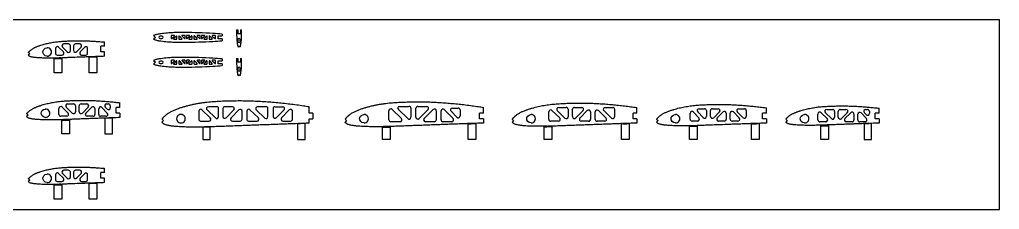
# Model space of a CAD drawing. Header units: millimetres. Extents: x -37 to 963, y -161 to -61.
# Drawn here: x 446 to 963, y -161 to -61 of the extents above; entities that cross this region are included whole.
import ezdxf

# ---------------------------------------------------------------- set-up
doc = ezdxf.new("R2010")
doc.units = ezdxf.units.MM
doc.layers.add('SLD-0', color=7, linetype='Continuous')

# ---------------------------------------------------------------- blocks, each defined once
blk = doc.blocks.new('tail_第六块翼肋')
at = {"color": 7, "linetype": 'Continuous', "lineweight": 25}
for p, q in [((40.27, 13.95), (40.27, 16.19)), ((0.02, 10.65), (0.72, 9.95)), ((14.3, 12.79), (14.3, 10.3)), ((18.5, 11.01), (16.01, 13.5)), ((18.04, 13.5), (20.54, 11.01)), ((21.24, 15.21), (18.75, 15.21)), ((22.24, 11.71), (22.24, 14.21)), ((23.95, 14.21), (23.95, 11.83)), ((27.17, 15.21), (24.95, 15.21)), ((25.68, 11.15), (27.9, 13.52)), ((29.62, 13.36), (27.4, 10.98)), ((31.35, 10.3), (31.35, 12.68)), ((40.27, 13.95), (38.27, 13.95)), ((38.27, 10.95), (38.27, 13.95)), ((40.27, 10.95), (38.27, 10.95)), ((40.27, 8.66), (40.27, 10.95)), ((0.72, 9.95), (0, 9.23)), ((13.62, 0), (13.62, 7.44)), ((13.62, 7.44), (13.82, 7.44)), ((13.82, 7.44), (13.82, 7.73)), ((14.02, 7.74), (14.02, 7.45)), ((14.02, 7.45), (15.02, 7.47)), ((15.02, 7.47), (15.02, 7.76)), ((15.22, 7.76), (15.22, 7.48)), ((15.22, 7.48), (16.22, 7.5)), ((15.3, 9.3), (17.79, 9.3)), ((16.22, 7.5), (16.22, 7.79)), ((16.42, 7.8), (16.42, 7.51)), ((16.42, 7.51), (17.42, 7.53)), ((17.42, 7.53), (17.42, 7.83)), ((17.62, 7.83), (17.62, 0)), ((28.13, 9.3), (30.35, 9.3)), ((32.18, 8.27), (32.38, 8.28)), ((32.18, 0), (32.18, 8.27)), ((32.38, 8.28), (32.38, 8.37)), ((32.58, 8.38), (32.58, 8.28)), ((32.58, 8.28), (33.58, 8.32)), ((33.58, 8.32), (33.58, 8.42)), ((33.78, 8.43), (33.78, 8.33)), ((33.78, 8.33), (34.78, 8.36)), ((34.78, 8.36), (34.78, 8.46)), ((34.98, 8.47), (34.98, 8.37)), ((34.98, 8.37), (35.98, 8.41)), ((35.98, 8.41), (35.98, 8.51)), ((36.18, 8.51), (36.18, 0)), ((17.62, 0), (13.62, 0)), ((36.18, 0), (32.18, 0))]:
    blk.add_line(p, q, dxfattribs=at)
for centre, radius, start, end in [((10.06, 10.95), 2.2, 266.8637, 93.1363), ((15.3, 12.79), 1, 45, 180), ((18.75, 14.21), 1, 90, 225), ((17.79, 10.3), 1, 270, 45), ((21.24, 11.71), 1, 225, 0), ((21.24, 14.21), 1, 0, 90), ((24.95, 14.21), 1, 90, 180), ((24.95, 11.83), 1, 180, 316.8745), ((28.13, 10.3), 1, 136.8745, 270), ((27.17, 14.21), 1, 316.8745, 90), ((30.35, 12.68), 1, 0, 136.8745), ((15.3, 10.3), 1, 180, 270), ((30.35, 10.3), 1, 270, 0)]:
    blk.add_arc(centre, radius, start, end, dxfattribs=at)
for points, knots in [([(0.02, 10.65), (0.03, 10.66), (0.1, 10.75), (0.23, 10.91), (0.44, 11.13), (0.65, 11.34), (0.93, 11.62), (1.3, 11.96), (1.78, 12.33), (2.28, 12.66), (2.8, 12.96), (3.33, 13.24), (3.88, 13.5), (4.43, 13.73), (4.99, 13.95), (5.55, 14.16), (6.31, 14.42), (7.26, 14.73), (8.41, 15.06), (9.58, 15.35), (10.75, 15.62), (11.93, 15.85), (13.11, 16.06), (14.3, 16.24), (15.89, 16.43), (17.88, 16.61), (20.28, 16.74), (22.68, 16.82), (25.09, 16.87), (27.49, 16.88), (29.89, 16.85), (32.29, 16.76), (34.69, 16.63), (37.09, 16.47), (38.95, 16.31), (40.01, 16.21), (40.27, 16.19)], [0.5008844, 0.5008844, 0.5008844, 0.5008844, 0.5011025, 0.5030513, 0.5050001, 0.5069489, 0.5088978, 0.5127954, 0.516693, 0.5205907, 0.5244883, 0.5283859, 0.5322836, 0.5361812, 0.5400788, 0.5439765, 0.5478741, 0.5556694, 0.5634647, 0.5712599, 0.5790552, 0.5868505, 0.5946458, 0.602441, 0.6102363, 0.6258269, 0.6414174, 0.657008, 0.6725985, 0.6881891, 0.7037796, 0.7193701, 0.7349607, 0.7505512, 0.7661418, 0.7712792, 0.7712792, 0.7712792, 0.7712792]), ([(9.82, 8.75), (8.36, 8.75), (7.62, 10.22), (7.62, 11.68), (8.36, 13.15), (9.82, 13.15)], [0, 0, 0, 0, 0.5, 0.5, 1, 1, 1, 1]), ([(13.82, 7.73), (13.39, 7.72), (12.56, 7.71), (11.32, 7.7), (10.12, 7.71), (8.92, 7.72), (7.72, 7.75), (6.52, 7.8), (5.32, 7.86), (4.32, 7.93), (3.52, 8.02), (2.93, 8.1), (2.34, 8.21), (1.75, 8.33), (1.16, 8.46), (0.7, 8.65), (0.36, 8.88), (0.16, 9.05), (0.04, 9.17), (0, 9.23)], [0.39911262, 0.39911262, 0.39911262, 0.39911262, 0.4075592, 0.41535447, 0.42314974, 0.43094502, 0.43874029, 0.44653556, 0.45433084, 0.46212611, 0.46602375, 0.46992139, 0.47381902, 0.47771666, 0.4816143, 0.48551193, 0.48746075, 0.48940957, 0.49073909, 0.49073909, 0.49073909, 0.49073909]), ([(32.38, 8.37), (32.16, 8.37), (31.15, 8.33), (28.53, 8.23), (25.33, 8.12), (22.13, 8), (19.83, 7.91), (18.32, 7.86), (17.62, 7.83)], [0.27862663, 0.27862663, 0.27862663, 0.27862663, 0.28283482, 0.29842536, 0.32960646, 0.34519701, 0.36078755, 0.37445048, 0.37445048, 0.37445048, 0.37445048]), ([(40.27, 8.66), (39.82, 8.65), (38.58, 8.6), (37.21, 8.55), (36.29, 8.52), (36.18, 8.51)], [0.22737864, 0.22737864, 0.22737864, 0.22737864, 0.23606317, 0.25165372, 0.25396505, 0.25396505, 0.25396505, 0.25396505])]:
    blk.add_open_spline(points, degree=3, knots=knots, dxfattribs=at)
for points in [[(9.82, 13.15), (9.86, 13.15), (9.9, 13.15), (9.94, 13.15)], [(9.94, 8.75), (9.9, 8.75), (9.86, 8.75), (9.82, 8.75)], [(15.02, 7.76), (14.69, 7.75), (14.36, 7.74), (14.02, 7.74)], [(16.22, 7.79), (15.89, 7.78), (15.56, 7.77), (15.22, 7.76)], [(17.42, 7.83), (17.09, 7.82), (16.76, 7.8), (16.42, 7.8)], [(33.58, 8.42), (33.24, 8.41), (32.91, 8.39), (32.58, 8.38)], [(34.78, 8.46), (34.44, 8.45), (34.11, 8.44), (33.78, 8.43)], [(35.98, 8.51), (35.64, 8.49), (35.31, 8.48), (34.98, 8.47)]]:
    blk.add_open_spline(points, degree=3, dxfattribs=at)
blk = doc.blocks.new('fin_第二翼肋_高度为59')
at = {"color": 7, "linetype": 'Continuous', "lineweight": 25}
for p, q in [((0, 9.07), (0.58, 9.07)), ((0.58, 9.07), (0.58, 7.07)), ((2.08, 7.07), (0.58, 7.07)), ((2.08, 9.07), (2.66, 9.07)), ((2.08, 9.07), (2.08, 7.07)), ((0.73, 3.97), (0.73, 3)), ((0.83, 0), (1.33, 0.5)), ((1.33, 0.5), (1.83, 0)), ((1.93, 3), (1.93, 3.97))]:
    blk.add_line(p, q, dxfattribs=at)
for centre, start, end in [((1.33, 3.97), 0, 180), ((1.33, 3), 180, 0)]:
    blk.add_arc(centre, 0.6, start, end, dxfattribs=at)
for points, knots in [([(0, 9.07), (0, 8.92), (0, 8.47), (0, 7.73), (0.01, 6.62), (0.05, 5.31), (0.15, 3.67), (0.28, 2.4), (0.43, 1.47), (0.52, 1.01), (0.61, 0.61), (0.71, 0.28), (0.79, 0.08), (0.83, 0)], [0.3346578, 0.3346578, 0.3346578, 0.3346578, 0.3424369, 0.35716, 0.37142, 0.3983012, 0.4226409, 0.4535558, 0.4622064, 0.4699758, 0.4768369, 0.4828001, 0.4873466, 0.4873466, 0.4873466, 0.4873466]), ([(1.83, 0), (1.87, 0.08), (1.95, 0.28), (2.05, 0.61), (2.14, 1.01), (2.23, 1.47), (2.38, 2.4), (2.52, 3.67), (2.61, 5.31), (2.65, 6.62), (2.67, 7.73), (2.67, 8.47), (2.67, 8.92), (2.66, 9.07)], [0.5126534, 0.5126534, 0.5126534, 0.5126534, 0.5171999, 0.5231631, 0.5300242, 0.5377936, 0.5464442, 0.5773591, 0.6016988, 0.62858, 0.64284, 0.6575631, 0.6653422, 0.6653422, 0.6653422, 0.6653422])]:
    blk.add_open_spline(points, degree=3, knots=knots, dxfattribs=at)
blk = doc.blocks.new('fin__第一翼肋_高度为59')
at = {"color": 7, "linetype": 'Continuous', "lineweight": 25}
for p, q in [((0.79, 36.19), (1.82, 36.19)), ((1.53, 32.48), (1.53, 31.16)), ((3.05, 32.68), (1.73, 32.68)), ((1.82, 34.19), (1.82, 36.19)), ((3.32, 34.19), (1.82, 34.19)), ((1.87, 31.02), (3.19, 32.34)), ((3.32, 36.19), (4.35, 36.19)), ((3.32, 36.19), (3.32, 34.19)), ((1.53, 26.84), (1.53, 25.52)), ((3.19, 30.98), (1.87, 29.66)), ((1.87, 27.98), (3.19, 26.66)), ((3.19, 25.66), (1.87, 26.98)), ((2.02, 29.32), (3.33, 29.32)), ((3.33, 28.32), (2.02, 28.32)), ((3.53, 29.52), (3.53, 30.84)), ((3.53, 26.8), (3.53, 28.12)), ((1.53, 24.48), (1.53, 23.16)), ((1.73, 25.32), (3.05, 25.32)), ((3.05, 24.68), (1.73, 24.68)), ((1.87, 23.02), (3.19, 24.34)), ((3.19, 22.98), (1.87, 21.66)), ((2.02, 21.32), (3.33, 21.32)), ((3.53, 21.52), (3.53, 22.84)), ((1.53, 18.84), (1.53, 17.52)), ((1.53, 16.48), (1.53, 15.16)), ((1.73, 17.32), (3.05, 17.32)), ((3.05, 16.68), (1.73, 16.68)), ((1.87, 19.98), (3.19, 18.66)), ((3.19, 17.66), (1.87, 18.98)), ((1.87, 15.02), (3.19, 16.34)), ((3.33, 20.32), (2.02, 20.32)), ((3.53, 18.8), (3.53, 20.12)), ((1.53, 10.84), (1.53, 9.52)), ((3.19, 14.98), (1.87, 13.66)), ((1.87, 11.98), (3.19, 10.66)), ((3.19, 9.66), (1.87, 10.98)), ((2.02, 13.32), (3.33, 13.32)), ((3.33, 12.32), (2.02, 12.32)), ((3.53, 13.52), (3.53, 14.84)), ((3.53, 10.8), (3.53, 12.12)), ((1.73, 9.32), (3.05, 9.32)), ((1.61, 0), (2.57, 0.96)), ((1.97, 4.43), (1.97, 3.46)), ((2.57, 0.96), (3.53, 0)), ((3.17, 3.46), (3.17, 4.43))]:
    blk.add_line(p, q, dxfattribs=at)
for centre, radius, start, end in [((1.73, 32.48), 0.2, 90, 180), ((1.73, 31.16), 0.2, 180, 315), ((3.05, 32.48), 0.2, 315, 90), ((1.73, 26.84), 0.2, 45, 180), ((2.02, 29.52), 0.2, 135, 270), ((2.02, 28.12), 0.2, 90, 225), ((3.33, 30.84), 0.2, 0, 135), ((3.33, 26.8), 0.2, 225, 0), ((3.33, 29.52), 0.2, 270, 0), ((3.33, 28.12), 0.2, 0, 90), ((1.73, 25.52), 0.2, 180, 270), ((1.73, 24.48), 0.2, 90, 180), ((1.73, 23.16), 0.2, 180, 315), ((2.02, 21.52), 0.2, 135, 270), ((3.05, 25.52), 0.2, 270, 45), ((3.05, 24.48), 0.2, 315, 90), ((3.33, 22.84), 0.2, 0, 135), ((3.33, 21.52), 0.2, 270, 0), ((1.73, 18.84), 0.2, 45, 180), ((1.73, 17.52), 0.2, 180, 270), ((1.73, 16.48), 0.2, 90, 180), ((2.02, 20.12), 0.2, 90, 225), ((3.05, 17.52), 0.2, 270, 45), ((3.05, 16.48), 0.2, 315, 90), ((3.33, 18.8), 0.2, 225, 0), ((3.33, 20.12), 0.2, 0, 90), ((1.73, 15.16), 0.2, 180, 315), ((1.73, 10.84), 0.2, 45, 180), ((2.02, 13.52), 0.2, 135, 270), ((2.02, 12.12), 0.2, 90, 225), ((3.33, 14.84), 0.2, 0, 135), ((3.33, 10.8), 0.2, 225, 0), ((3.33, 13.52), 0.2, 270, 0), ((3.33, 12.12), 0.2, 0, 90), ((1.73, 9.52), 0.2, 180, 270), ((3.05, 9.52), 0.2, 270, 45), ((2.57, 4.43), 0.6, 0, 180), ((2.57, 3.46), 0.6, 180, 0)]:
    blk.add_arc(centre, radius, start, end, dxfattribs=at)
for points, knots in [([(0.79, 36.19), (0.68, 34.57), (0.43, 30.46), (0.11, 23.94), (-0.01, 18.48), (-0.01, 14.96), (0.02, 12.8), (0.09, 10.28), (0.28, 7.11), (0.54, 4.66), (0.83, 2.85), (1, 1.97), (1.18, 1.2), (1.38, 0.55), (1.53, 0.16), (1.61, 0)], [0.1734515, 0.1734515, 0.1734515, 0.1734515, 0.2155728, 0.2801295, 0.3424369, 0.35716, 0.37142, 0.3983012, 0.4226409, 0.4535558, 0.4622064, 0.4699758, 0.4768369, 0.4828001, 0.487531, 0.487531, 0.487531, 0.487531]), ([(3.53, 0), (3.61, 0.16), (3.76, 0.55), (3.96, 1.2), (4.14, 1.97), (4.31, 2.85), (4.6, 4.66), (4.86, 7.11), (5.04, 10.28), (5.12, 12.8), (5.15, 14.96), (5.15, 18.48), (5.03, 23.94), (4.71, 30.46), (4.46, 34.57), (4.35, 36.19)], [0.512469, 0.512469, 0.512469, 0.512469, 0.5171999, 0.5231631, 0.5300242, 0.5377936, 0.5464442, 0.5773591, 0.6016988, 0.62858, 0.64284, 0.6575631, 0.7198705, 0.7844272, 0.8265485, 0.8265485, 0.8265485, 0.8265485])]:
    blk.add_open_spline(points, degree=3, knots=knots, dxfattribs=at)
blk = doc.blocks.new('tail_第五块翼肋')
at = {"color": 7, "linetype": 'Continuous', "lineweight": 25}
for p, q in [((21.66, 15.84), (24.82, 15.84)), ((28.74, 15.84), (31.84, 15.84)), ((42.27, 15.84), (43.22, 15.84)), ((49.32, 13.95), (49.32, 16.48)), ((0.03, 10.66), (0.74, 9.95)), ((17.04, 10.32), (17.04, 13.44)), ((18.75, 14.15), (21.9, 11.03)), ((24.11, 11.01), (20.96, 14.13)), ((25.82, 14.84), (25.82, 11.72)), ((27.74, 11.74), (27.74, 14.84)), ((32.55, 14.13), (29.45, 11.03)), ((31.27, 11.03), (34.37, 14.13)), ((36.07, 13.42), (36.07, 10.32)), ((38.09, 10.32), (38.09, 13.31)), ((39.82, 14), (42.63, 11.01)), ((42.49, 13.15), (41.55, 14.15)), ((44.22, 14.84), (44.22, 13.83)), ((49.32, 13.95), (47.32, 13.95)), ((47.32, 10.95), (47.32, 13.95)), ((49.32, 10.95), (47.32, 10.95)), ((49.32, 10.95), (49.32, 8.66)), ((0.74, 9.95), (0, 9.21)), ((21.2, 9.32), (18.04, 9.32)), ((18.58, 7.19), (18.78, 7.2)), ((18.58, 0), (18.58, 7.19)), ((18.78, 7.2), (18.78, 7.55)), ((18.98, 7.55), (18.98, 7.2)), ((18.98, 7.2), (19.98, 7.23)), ((19.98, 7.23), (19.98, 7.59)), ((20.18, 7.59), (20.18, 7.23)), ((20.18, 7.23), (21.18, 7.26)), ((21.18, 7.26), (21.18, 7.63)), ((21.38, 7.64), (21.38, 7.26)), ((21.38, 7.26), (22.38, 7.29)), ((22.38, 7.29), (22.38, 7.67)), ((22.58, 7.68), (22.58, 0)), ((35.07, 9.32), (31.97, 9.32)), ((41.9, 9.32), (39.09, 9.32)), ((41.59, 8.25), (41.39, 8.24)), ((41.39, 8.24), (41.39, 0)), ((41.59, 8.38), (41.59, 8.25)), ((41.79, 8.26), (41.79, 8.39)), ((42.79, 8.29), (41.79, 8.26)), ((42.79, 8.42), (42.79, 8.29)), ((42.99, 8.3), (42.99, 8.43)), ((43.99, 8.34), (42.99, 8.3)), ((43.99, 8.47), (43.99, 8.34)), ((44.19, 8.34), (44.19, 8.48)), ((45.19, 8.38), (44.19, 8.34)), ((45.19, 8.51), (45.19, 8.38)), ((45.39, 0), (45.39, 8.52)), ((22.58, 0), (18.58, 0)), ((41.39, 0), (45.39, 0))]:
    blk.add_line(p, q, dxfattribs=at)
for centre, radius, start, end in [((21.66, 14.84), 1, 90, 225.3351), ((24.82, 14.84), 1, 0, 90), ((28.74, 14.84), 1, 90, 180), ((31.84, 14.84), 1, 315, 90), ((42.27, 14.84), 1, 90, 223.2391), ((43.22, 14.84), 1, 0, 90), ((10.08, 10.95), 2.2, 266.8637, 93.1363), ((18.04, 13.44), 1, 45.3351, 180), ((21.2, 10.32), 1, 270, 45.3351), ((24.82, 11.72), 1, 225.3351, 0), ((28.74, 11.74), 1, 180, 315), ((31.97, 10.32), 1, 135, 270), ((35.07, 13.42), 1, 360, 135), ((39.09, 13.31), 1, 43.2391, 180), ((41.9, 10.32), 1, 270, 43.2391), ((43.22, 13.83), 1, 223.2391, 0), ((18.04, 10.32), 1, 180, 270), ((35.07, 10.32), 1, 270, 0), ((39.09, 10.32), 1, 180, 270)]:
    blk.add_arc(centre, radius, start, end, dxfattribs=at)
for points, knots in [([(0.03, 10.66), (0.05, 10.7), (0.14, 10.82), (0.31, 11.03), (0.54, 11.27), (0.78, 11.51), (1.02, 11.75), (1.26, 11.98), (1.6, 12.27), (2.04, 12.62), (2.6, 12.99), (3.18, 13.33), (3.78, 13.63), (4.39, 13.92), (5.01, 14.18), (5.63, 14.43), (6.27, 14.66), (6.9, 14.88), (7.54, 15.1), (8.39, 15.36), (9.47, 15.67), (10.78, 16), (12.09, 16.3), (13.41, 16.56), (14.73, 16.79), (16.06, 16.99), (17.84, 17.21), (20.07, 17.41), (22.76, 17.55), (25.45, 17.64), (28.14, 17.7), (30.83, 17.71), (33.51, 17.67), (36.2, 17.58), (38.89, 17.43), (41.57, 17.25), (44.25, 17.02), (46.83, 16.76), (48.52, 16.58), (49.32, 16.48)], [0.4981847, 0.4981847, 0.4981847, 0.4981847, 0.4988977, 0.5008465, 0.5027953, 0.5047441, 0.506693, 0.5086418, 0.5105906, 0.5144882, 0.5183859, 0.5222835, 0.5261812, 0.5300788, 0.5339764, 0.5378741, 0.5417717, 0.5456693, 0.549567, 0.5534646, 0.5612599, 0.5690552, 0.5768504, 0.5846457, 0.592441, 0.6002363, 0.6080316, 0.6236221, 0.6392127, 0.6548032, 0.6703938, 0.6859843, 0.7015749, 0.7171654, 0.732756, 0.7483465, 0.7639371, 0.7795276, 0.7934714, 0.7934714, 0.7934714, 0.7934714]), ([(9.84, 8.75), (8.38, 8.75), (7.64, 10.22), (7.64, 11.68), (8.38, 13.15), (9.84, 13.15)], [0, 0, 0, 0, 0.5, 0.5, 1, 1, 1, 1]), ([(18.78, 7.55), (18.55, 7.54), (17.88, 7.52), (16.76, 7.49), (15.41, 7.46), (14.07, 7.44), (12.73, 7.44), (11.38, 7.44), (10.04, 7.46), (8.69, 7.49), (7.35, 7.55), (6.01, 7.61), (4.89, 7.69), (4, 7.79), (3.33, 7.88), (2.67, 8), (2.01, 8.13), (1.35, 8.28), (0.83, 8.5), (0.46, 8.75), (0.21, 8.96), (0.06, 9.12), (0, 9.21)], [0.3780613, 0.3780613, 0.3780613, 0.3780613, 0.3819685, 0.3897638, 0.3975591, 0.4053544, 0.4131496, 0.4209449, 0.4287402, 0.4365355, 0.4443308, 0.452126, 0.4599213, 0.4638189, 0.4677166, 0.4716142, 0.4755119, 0.4794095, 0.4833071, 0.485256, 0.4872048, 0.4890246, 0.4890246, 0.4890246, 0.4890246]), ([(41.59, 8.38), (41.38, 8.37), (40.27, 8.33), (38.26, 8.26), (35.57, 8.16), (32.89, 8.06), (30.2, 7.96), (27.51, 7.87), (24.97, 7.77), (23.32, 7.71), (22.58, 7.68)], [0.2457275, 0.2457275, 0.2457275, 0.2457275, 0.2494488, 0.2650394, 0.2806299, 0.2962205, 0.3118111, 0.3274016, 0.3429922, 0.3560255, 0.3560255, 0.3560255, 0.3560255])]:
    blk.add_open_spline(points, degree=3, knots=knots, dxfattribs=at)
for points in [[(9.84, 13.15), (9.88, 13.15), (9.92, 13.15), (9.96, 13.15)], [(9.96, 8.75), (9.92, 8.75), (9.88, 8.75), (9.84, 8.75)], [(19.98, 7.59), (19.64, 7.58), (19.31, 7.56), (18.98, 7.55)], [(21.18, 7.63), (20.84, 7.62), (20.51, 7.6), (20.18, 7.59)], [(22.38, 7.67), (22.04, 7.66), (21.71, 7.65), (21.38, 7.64)], [(42.79, 8.42), (42.46, 8.41), (42.12, 8.4), (41.79, 8.39)], [(43.99, 8.47), (43.65, 8.46), (43.32, 8.44), (42.99, 8.43)], [(45.19, 8.51), (44.85, 8.5), (44.52, 8.49), (44.19, 8.48)], [(49.32, 8.66), (48.01, 8.62), (46.7, 8.57), (45.39, 8.52)]]:
    blk.add_open_spline(points, degree=3, dxfattribs=at)
blk = doc.blocks.new('tail_第一块翼肋')
at = {"color": 7, "linetype": 'Continuous', "lineweight": 25}
for p, q in [((25.52, 11.47), (21.12, 15.67)), ((23.82, 15.56), (28.21, 11.36)), ((28.9, 17.29), (24.51, 17.29)), ((29.9, 12.08), (29.9, 16.29)), ((32.17, 16.29), (32.17, 12.16)), ((37.3, 17.29), (33.17, 17.29)), ((33.88, 11.45), (38.01, 15.58)), ((40.63, 15.58), (36.5, 11.45)), ((50.97, 11.47), (46.47, 15.7)), ((49.82, 15.56), (54.32, 11.33)), ((55, 17.29), (50.5, 17.29)), ((56, 12.06), (56, 16.29)), ((58.7, 16.29), (58.7, 12.17)), ((59.7, 17.29), (63.8, 17.29)), ((64.51, 15.58), (60.4, 11.46)), ((67.27, 15.57), (63.16, 11.45)), ((77.7, 13.95), (77.7, 17.37)), ((0.05, 10.7), (0.8, 9.95)), ((19.43, 14.95), (19.43, 10.74)), ((42.34, 10.74), (42.34, 14.87)), ((44.78, 14.97), (44.78, 10.74)), ((68.98, 10.74), (68.98, 14.87)), ((79.7, 13.95), (77.7, 13.95)), ((77.7, 10.95), (79.7, 10.95)), ((77.7, 8.59), (77.7, 10.95)), ((79.7, 13.95), (79.7, 10.95)), ((0.8, 9.95), (0, 9.15)), ((20.43, 9.74), (24.83, 9.74)), ((21.72, 6.49), (21.52, 6.48)), ((21.52, 6.48), (21.52, 0)), ((21.72, 6.59), (21.72, 6.49)), ((21.92, 6.49), (21.92, 6.59)), ((22.92, 6.52), (21.92, 6.49)), ((22.92, 6.61), (22.92, 6.52)), ((23.12, 6.52), (23.12, 6.62)), ((24.12, 6.55), (23.12, 6.52)), ((24.12, 6.64), (24.12, 6.55)), ((24.32, 6.55), (24.32, 6.65)), ((25.32, 6.58), (24.32, 6.55)), ((25.32, 6.68), (25.32, 6.58)), ((25.52, 0), (25.52, 6.68)), ((37.21, 9.74), (41.34, 9.74)), ((45.78, 9.74), (50.28, 9.74)), ((63.87, 9.74), (67.98, 9.74)), ((71.89, 8.28), (71.68, 8.27)), ((71.68, 8.27), (71.68, 0)), ((71.89, 8.38), (71.89, 8.28)), ((72.09, 8.28), (72.09, 8.38)), ((73.09, 8.32), (72.09, 8.28)), ((73.09, 8.42), (73.09, 8.32)), ((73.29, 8.33), (73.29, 8.43)), ((74.29, 8.37), (73.29, 8.33)), ((74.29, 8.47), (74.29, 8.37)), ((74.49, 8.37), (74.49, 8.47)), ((75.48, 8.41), (74.49, 8.37)), ((75.48, 8.51), (75.48, 8.41)), ((75.68, 0), (75.68, 8.52)), ((21.52, 0), (25.52, 0)), ((71.68, 0), (75.68, 0))]:
    blk.add_line(p, q, dxfattribs=at)
for centre, radius, start, end in [((20.43, 14.95), 1, 46.2691, 180), ((24.51, 16.29), 1, 90, 226.2691), ((28.9, 16.29), 1, 0, 90), ((33.17, 16.29), 1, 90, 180), ((37.3, 16.29), 1, 315, 90), ((41.34, 14.87), 1, 360, 135), ((45.78, 14.97), 1, 46.7545, 180), ((50.5, 16.29), 1, 90, 226.7545), ((55, 16.29), 1, 360, 90), ((59.7, 16.29), 1, 90, 180), ((63.8, 16.29), 1, 315.1194, 90), ((67.98, 14.87), 1, 0, 135.1194), ((9.9, 10.95), 2.2, 86.8637, 273.1363), ((10.14, 10.95), 2.2, 266.8637, 93.1363), ((20.43, 10.74), 1, 180, 270), ((24.83, 10.74), 1, 270, 46.2691), ((28.9, 12.08), 1, 226.2691, 0), ((33.17, 12.16), 1, 180, 315), ((37.21, 10.74), 1, 135, 270), ((41.34, 10.74), 1, 270, 0), ((45.78, 10.74), 1, 180, 270), ((50.28, 10.74), 1, 270, 46.7545), ((55, 12.06), 1, 226.7545, 0), ((59.7, 12.17), 1, 180, 315.1194), ((63.87, 10.74), 1, 135.1194, 270), ((67.98, 10.74), 1, 270, 0)]:
    blk.add_arc(centre, radius, start, end, dxfattribs=at)
for points, knots in [([(0.05, 10.7), (0.12, 10.82), (0.28, 11.07), (0.57, 11.41), (0.88, 11.75), (1.2, 12.07), (1.52, 12.39), (1.86, 12.7), (2.32, 13.1), (2.92, 13.57), (3.68, 14.08), (4.47, 14.54), (5.28, 14.96), (6.11, 15.34), (6.95, 15.7), (7.8, 16.04), (8.66, 16.35), (9.52, 16.65), (10.38, 16.94), (11.55, 17.31), (13.01, 17.72), (14.78, 18.17), (16.57, 18.57), (18.36, 18.93), (20.16, 19.24), (21.96, 19.51), (24.38, 19.81), (27.42, 20.08), (31.06, 20.28), (34.72, 20.4), (38.37, 20.47), (42.02, 20.49), (45.68, 20.44), (49.33, 20.31), (52.98, 20.12), (56.62, 19.86), (60.26, 19.56), (63.9, 19.2), (67.53, 18.79), (71.16, 18.33), (74.55, 17.85), (76.73, 17.52), (77.7, 17.37)], [0.497079, 0.497079, 0.497079, 0.497079, 0.4988977, 0.5008465, 0.5027953, 0.5047441, 0.506693, 0.5086418, 0.5105906, 0.5144882, 0.5183859, 0.5222835, 0.5261812, 0.5300788, 0.5339764, 0.5378741, 0.5417717, 0.5456693, 0.549567, 0.5534646, 0.5612599, 0.5690552, 0.5768504, 0.5846457, 0.592441, 0.6002363, 0.6080316, 0.6236221, 0.6392127, 0.6548032, 0.6703938, 0.6859843, 0.7015749, 0.7171654, 0.732756, 0.7483465, 0.7639371, 0.7795276, 0.7951182, 0.8107087, 0.8262993, 0.8389277, 0.8389277, 0.8389277, 0.8389277]), ([(21.72, 6.59), (21.51, 6.58), (20.69, 6.57), (19.26, 6.55), (17.43, 6.53), (15.61, 6.54), (13.78, 6.56), (11.95, 6.61), (10.13, 6.68), (8.3, 6.77), (6.78, 6.88), (5.57, 7.01), (4.67, 7.14), (3.77, 7.31), (2.87, 7.48), (1.98, 7.69), (1.27, 7.98), (0.77, 8.32), (0.42, 8.61), (0.16, 8.9), (0.04, 9.09), (0, 9.15)], [0.39484424, 0.39484424, 0.39484424, 0.39484424, 0.39755909, 0.40535437, 0.41314965, 0.42094492, 0.4287402, 0.43653547, 0.44433075, 0.45212603, 0.4599213, 0.46381894, 0.46771658, 0.47161422, 0.47551186, 0.47940949, 0.48330713, 0.48525595, 0.48720477, 0.48915359, 0.49012296, 0.49012296, 0.49012296, 0.49012296]), ([(71.89, 8.38), (70.17, 8.31), (67.23, 8.21), (63.08, 8.05), (59.43, 7.92), (55.78, 7.79), (52.13, 7.65), (48.47, 7.52), (44.82, 7.38), (41.17, 7.25), (37.52, 7.12), (34.48, 7), (32.04, 6.91), (30.22, 6.84), (28.04, 6.76), (26.48, 6.71), (25.52, 6.68)], [0.1806632, 0.1806632, 0.1806632, 0.1806632, 0.2026772, 0.2182677, 0.2338583, 0.2494488, 0.2650394, 0.2806299, 0.2962205, 0.3118111, 0.3274016, 0.3429922, 0.3507874, 0.3585827, 0.366378, 0.37863, 0.37863, 0.37863, 0.37863])]:
    blk.add_open_spline(points, degree=3, knots=knots, dxfattribs=at)
for points in [[(22.92, 6.61), (22.59, 6.6), (22.26, 6.6), (21.92, 6.59)], [(24.12, 6.64), (23.79, 6.63), (23.46, 6.62), (23.12, 6.62)], [(25.32, 6.68), (24.99, 6.67), (24.66, 6.66), (24.32, 6.65)], [(73.09, 8.42), (72.75, 8.41), (72.42, 8.4), (72.09, 8.38)], [(74.29, 8.47), (73.95, 8.45), (73.62, 8.44), (73.29, 8.43)], [(75.48, 8.51), (75.15, 8.5), (74.82, 8.49), (74.49, 8.47)], [(77.7, 8.59), (77.03, 8.57), (76.36, 8.54), (75.68, 8.52)]]:
    blk.add_open_spline(points, degree=3, dxfattribs=at)
blk = doc.blocks.new('tail_第二块翼肋')
at = {"color": 7, "linetype": 'Continuous', "lineweight": 25}
for p, q in [((24.83, 15.84), (29.76, 11.08)), ((33.06, 10.99), (28.12, 15.76)), ((28.82, 17.47), (33.75, 17.47)), ((34.75, 16.47), (34.75, 11.71)), ((37.44, 11.77), (37.44, 16.47)), ((38.44, 17.47), (43.14, 17.47)), ((43.85, 15.77), (39.15, 11.06)), ((41.77, 11.06), (46.48, 15.77)), ((52.4, 15.75), (57.04, 11.06)), ((56.66, 16.57), (59.76, 16.57)), ((60.76, 15.57), (60.76, 12.43)), ((73.07, 13.95), (73.07, 16.96)), ((0.04, 10.69), (0.79, 9.95)), ((23.13, 10.36), (23.13, 15.12)), ((48.19, 15.06), (48.19, 10.36)), ((50.69, 10.36), (50.69, 15.04)), ((59.05, 11.73), (55.95, 14.86)), ((73.07, 13.95), (71.07, 13.95)), ((71.07, 10.95), (71.07, 13.95)), ((73.07, 10.95), (71.07, 10.95)), ((73.07, 10.95), (73.07, 8.66)), ((0.79, 9.95), (0, 9.16)), ((19.82, 6.47), (20.02, 6.48)), ((19.82, 0), (19.82, 6.47)), ((20.02, 6.48), (20.02, 6.77)), ((20.22, 6.78), (20.22, 6.48)), ((20.22, 6.48), (21.22, 6.51)), ((21.22, 6.51), (21.22, 6.8)), ((21.42, 6.8), (21.42, 6.51)), ((21.42, 6.51), (22.42, 6.54)), ((22.42, 6.54), (22.42, 6.83)), ((22.62, 6.83), (22.62, 6.54)), ((22.62, 6.54), (23.62, 6.57)), ((23.62, 6.57), (23.62, 6.86)), ((23.82, 6.86), (23.82, 0)), ((29.06, 9.36), (24.13, 9.36)), ((47.19, 9.36), (42.48, 9.36)), ((56.33, 9.36), (51.69, 9.36)), ((65.07, 0), (65.07, 8.28)), ((65.07, 8.28), (65.27, 8.28)), ((65.27, 8.28), (65.27, 8.38)), ((65.47, 8.39), (65.47, 8.29)), ((65.47, 8.29), (66.47, 8.33)), ((66.47, 8.33), (66.47, 8.42)), ((66.67, 8.43), (66.67, 8.34)), ((66.67, 8.34), (67.67, 8.37)), ((67.67, 8.37), (67.67, 8.47)), ((67.87, 8.47), (67.87, 8.38)), ((67.87, 8.38), (68.87, 8.42)), ((68.87, 8.42), (68.87, 8.51)), ((69.07, 8.52), (69.07, 0)), ((23.82, 0), (19.82, 0)), ((69.07, 0), (65.07, 0))]:
    blk.add_line(p, q, dxfattribs=at)
for centre, radius, start, end in [((24.13, 15.12), 1, 46.0122, 180), ((28.82, 16.47), 1, 90, 226.0122), ((33.75, 16.47), 1, 360, 90), ((38.44, 16.47), 1, 90, 180), ((43.14, 16.47), 1, 315, 90), ((47.19, 15.06), 1, 360, 135), ((51.69, 15.04), 1, 44.6967, 180), ((56.66, 15.57), 1, 90, 224.6967), ((59.76, 15.57), 1, 0, 90), ((10.13, 10.95), 2.2, 266.8637, 93.1363), ((24.13, 10.36), 1, 180, 270), ((29.06, 10.36), 1, 270, 46.0122), ((33.75, 11.71), 1, 226.0122, 0), ((38.44, 11.77), 1, 180, 315), ((42.48, 10.36), 1, 135, 270), ((47.19, 10.36), 1, 270, 0), ((51.69, 10.36), 1, 180, 270), ((56.33, 10.36), 1, 270, 44.6967), ((59.76, 12.43), 1, 224.6967, 0)]:
    blk.add_arc(centre, radius, start, end, dxfattribs=at)
for points, knots in [([(0.04, 10.69), (0.11, 10.79), (0.25, 11.01), (0.51, 11.33), (0.8, 11.64), (1.11, 11.95), (1.42, 12.25), (1.73, 12.54), (2.16, 12.92), (2.73, 13.36), (3.44, 13.84), (4.19, 14.27), (4.95, 14.67), (5.74, 15.03), (6.53, 15.37), (7.33, 15.69), (8.14, 15.98), (8.95, 16.27), (9.77, 16.54), (10.86, 16.88), (12.24, 17.28), (13.91, 17.7), (15.59, 18.07), (17.28, 18.41), (18.97, 18.71), (20.68, 18.96), (22.96, 19.24), (25.81, 19.5), (29.25, 19.68), (32.7, 19.8), (36.14, 19.87), (39.58, 19.88), (43.02, 19.84), (46.47, 19.72), (49.9, 19.53), (53.34, 19.29), (56.77, 19), (60.2, 18.66), (63.62, 18.28), (67.04, 17.84), (70.19, 17.4), (72.2, 17.1), (73.07, 16.96)], [0.497269, 0.497269, 0.497269, 0.497269, 0.4988977, 0.5008465, 0.5027953, 0.5047441, 0.506693, 0.5086418, 0.5105906, 0.5144882, 0.5183859, 0.5222835, 0.5261812, 0.5300788, 0.5339764, 0.5378741, 0.5417717, 0.5456693, 0.549567, 0.5534646, 0.5612599, 0.5690552, 0.5768504, 0.5846457, 0.592441, 0.6002363, 0.6080316, 0.6236221, 0.6392127, 0.6548032, 0.6703938, 0.6859843, 0.7015749, 0.7171654, 0.732756, 0.7483465, 0.7639371, 0.7795276, 0.7951182, 0.8107087, 0.8262993, 0.8383239, 0.8383239, 0.8383239, 0.8383239]), ([(9.89, 8.75), (8.42, 8.75), (7.69, 10.22), (7.69, 11.68), (8.42, 13.15), (9.89, 13.15)], [0, 0, 0, 0, 0.5, 0.5, 1, 1, 1, 1]), ([(20.02, 6.77), (19.96, 6.77), (19.33, 6.76), (18.13, 6.74), (16.41, 6.73), (14.69, 6.74), (12.96, 6.76), (11.24, 6.8), (9.52, 6.87), (7.8, 6.96), (6.37, 7.05), (5.23, 7.18), (4.38, 7.3), (3.53, 7.46), (2.69, 7.62), (1.85, 7.82), (1.18, 8.09), (0.7, 8.41), (0.37, 8.69), (0.14, 8.95), (0.03, 9.11), (0, 9.16)], [0.39678244, 0.39678244, 0.39678244, 0.39678244, 0.39755909, 0.40535437, 0.41314965, 0.42094492, 0.4287402, 0.43653547, 0.44433075, 0.45212603, 0.4599213, 0.46381894, 0.46771658, 0.47161422, 0.47551186, 0.47940949, 0.48330713, 0.48525595, 0.48720477, 0.48915359, 0.48993365, 0.48993365, 0.48993365, 0.48993365]), ([(65.27, 8.38), (64.47, 8.35), (62.52, 8.28), (59.42, 8.16), (55.98, 8.04), (52.54, 7.91), (49.1, 7.78), (45.66, 7.66), (42.22, 7.53), (38.78, 7.41), (35.34, 7.28), (31.9, 7.15), (29.03, 7.04), (26.73, 6.96), (25.19, 6.91), (24.22, 6.88), (23.82, 6.86)], [0.1917598, 0.1917598, 0.1917598, 0.1917598, 0.2026772, 0.2182677, 0.2338583, 0.2494488, 0.2650394, 0.2806299, 0.2962205, 0.3118111, 0.3274016, 0.3429922, 0.3585827, 0.366378, 0.3741733, 0.3795773, 0.3795773, 0.3795773, 0.3795773])]:
    blk.add_open_spline(points, degree=3, knots=knots, dxfattribs=at)
for points in [[(9.89, 13.15), (9.93, 13.15), (9.97, 13.15), (10.01, 13.15)], [(10.01, 8.75), (9.97, 8.75), (9.93, 8.75), (9.89, 8.75)], [(21.22, 6.8), (20.89, 6.79), (20.55, 6.78), (20.22, 6.78)], [(22.42, 6.83), (22.09, 6.82), (21.75, 6.81), (21.42, 6.8)], [(23.62, 6.86), (23.29, 6.85), (22.95, 6.84), (22.62, 6.83)], [(66.47, 8.42), (66.14, 8.41), (65.81, 8.4), (65.47, 8.39)], [(67.67, 8.47), (67.34, 8.45), (67.01, 8.44), (66.67, 8.43)], [(68.87, 8.51), (68.54, 8.5), (68.21, 8.49), (67.87, 8.47)], [(73.07, 8.66), (71.74, 8.62), (70.41, 8.57), (69.07, 8.52)]]:
    blk.add_open_spline(points, degree=3, dxfattribs=at)
blk = doc.blocks.new('tail_第三块翼肋')
at = {"color": 7, "linetype": 'Continuous', "lineweight": 25}
for p, q in [((24.48, 16.93), (28.56, 16.93)), ((29.56, 15.93), (29.56, 12)), ((31.89, 12.06), (31.89, 15.93)), ((32.89, 16.93), (36.76, 16.93)), ((49.08, 16.93), (53.1, 16.93)), ((54.1, 15.93), (54.1, 11.99)), ((65.84, 13.95), (65.84, 16.85)), ((0.04, 10.68), (0.77, 9.95)), ((19.33, 10.65), (19.33, 14.58)), ((21.02, 15.3), (25.1, 11.37)), ((27.86, 11.28), (23.78, 15.21)), ((37.47, 15.22), (33.6, 11.35)), ((35.83, 11.35), (39.7, 15.22)), ((41.4, 14.52), (41.4, 10.65)), ((43.91, 10.61), (43.91, 14.55)), ((45.61, 15.26), (49.62, 11.32)), ((52.39, 11.28), (48.38, 15.22)), ((65.84, 13.95), (63.84, 13.95)), ((63.84, 10.95), (63.84, 13.95)), ((65.84, 10.95), (63.84, 10.95)), ((65.84, 10.95), (65.84, 8.66)), ((0.77, 9.95), (0, 9.18)), ((16.98, 6.72), (17.19, 6.73)), ((16.98, 0), (16.98, 6.72)), ((17.19, 6.73), (17.19, 6.96)), ((17.39, 6.96), (17.39, 6.73)), ((17.39, 6.73), (18.39, 6.76)), ((18.39, 6.76), (18.39, 6.98)), ((18.59, 6.98), (18.59, 6.76)), ((18.59, 6.76), (19.58, 6.79)), ((19.58, 6.79), (19.58, 7)), ((19.78, 7.01), (19.78, 6.79)), ((19.78, 6.79), (20.78, 6.82)), ((24.41, 9.65), (20.33, 9.65)), ((20.78, 6.82), (20.78, 7.03)), ((20.98, 7.04), (20.98, 0)), ((40.4, 9.65), (36.53, 9.65)), ((48.92, 9.61), (44.91, 9.61)), ((57.79, 8.23), (57.99, 8.24)), ((57.79, 0), (57.79, 8.23)), ((57.99, 8.24), (57.99, 8.38)), ((58.19, 8.38), (58.19, 8.25)), ((58.19, 8.25), (59.19, 8.28)), ((59.19, 8.28), (59.19, 8.42)), ((59.39, 8.43), (59.39, 8.29)), ((59.39, 8.29), (60.39, 8.33)), ((60.39, 8.33), (60.39, 8.46)), ((60.59, 8.47), (60.59, 8.33)), ((60.59, 8.33), (61.59, 8.37)), ((61.59, 8.37), (61.59, 8.51)), ((61.79, 8.52), (61.79, 0)), ((20.98, 0), (16.98, 0)), ((61.79, 0), (57.79, 0))]:
    blk.add_line(p, q, dxfattribs=at)
for centre, radius, start, end in [((20.33, 14.58), 1, 46.0728, 180), ((24.48, 15.93), 1, 90, 226.0728), ((28.56, 15.93), 1, 0, 90), ((32.89, 15.93), 1, 90, 180), ((36.76, 15.93), 1, 315, 90), ((44.91, 14.55), 1, 45.5177, 180), ((49.08, 15.93), 1, 90, 225.5177), ((53.1, 15.93), 1, 0, 90), ((10.11, 10.95), 2.2, 266.8637, 93.1363), ((20.33, 10.65), 1, 180, 270), ((24.41, 10.65), 1, 270, 46.0728), ((28.56, 12), 1, 226.0728, 0), ((32.89, 12.06), 1, 180, 315), ((36.53, 10.65), 1, 135, 270), ((40.4, 14.52), 1, 0, 135), ((40.4, 10.65), 1, 270, 0), ((44.91, 10.61), 1, 180, 270), ((48.92, 10.61), 1, 270, 45.5177), ((53.1, 11.99), 1, 225.5177, 0)]:
    blk.add_arc(centre, radius, start, end, dxfattribs=at)
for points, knots in [([(0.04, 10.68), (0.09, 10.76), (0.22, 10.95), (0.45, 11.24), (0.73, 11.53), (1.01, 11.81), (1.3, 12.1), (1.59, 12.37), (1.99, 12.72), (2.52, 13.14), (3.19, 13.58), (3.89, 13.98), (4.6, 14.35), (5.33, 14.69), (6.07, 15.01), (6.81, 15.3), (7.57, 15.58), (8.33, 15.85), (9.09, 16.1), (10.11, 16.42), (11.4, 16.79), (12.96, 17.18), (14.52, 17.53), (16.1, 17.85), (17.68, 18.12), (19.27, 18.36), (21.4, 18.62), (24.07, 18.86), (27.28, 19.03), (30.49, 19.14), (33.7, 19.21), (36.92, 19.22), (40.13, 19.18), (43.34, 19.06), (46.55, 18.89), (49.76, 18.67), (52.96, 18.4), (56.16, 18.08), (59.35, 17.72), (62.54, 17.32), (64.7, 17.01), (65.8, 16.85), (65.84, 16.85)], [0.4975037, 0.4975037, 0.4975037, 0.4975037, 0.4988977, 0.5008465, 0.5027953, 0.5047441, 0.506693, 0.5086418, 0.5105906, 0.5144882, 0.5183859, 0.5222835, 0.5261812, 0.5300788, 0.5339764, 0.5378741, 0.5417717, 0.5456693, 0.549567, 0.5534646, 0.5612599, 0.5690552, 0.5768504, 0.5846457, 0.592441, 0.6002363, 0.6080316, 0.6236221, 0.6392127, 0.6548032, 0.6703938, 0.6859843, 0.7015749, 0.7171654, 0.732756, 0.7483465, 0.7639371, 0.7795276, 0.7951182, 0.8107087, 0.8262993, 0.8268719, 0.8268719, 0.8268719, 0.8268719]), ([(9.87, 8.75), (8.41, 8.75), (7.67, 10.22), (7.67, 11.68), (8.41, 13.15), (9.87, 13.15)], [0, 0, 0, 0, 0.5, 0.5, 1, 1, 1, 1]), ([(17.19, 6.96), (17.09, 6.96), (16.46, 6.95), (15.29, 6.95), (13.68, 6.95), (12.07, 6.97), (10.47, 7.01), (8.86, 7.08), (7.26, 7.16), (5.92, 7.25), (4.86, 7.36), (4.06, 7.48), (3.27, 7.62), (2.48, 7.78), (1.7, 7.96), (1.07, 8.21), (0.63, 8.51), (0.32, 8.77), (0.12, 9), (0.02, 9.14), (0, 9.18)], [0.40393916, 0.40393916, 0.40393916, 0.40393916, 0.40535437, 0.41314965, 0.42094492, 0.4287402, 0.43653547, 0.44433075, 0.45212603, 0.4599213, 0.46381894, 0.46771658, 0.47161422, 0.47551186, 0.47940949, 0.48330713, 0.48525595, 0.48720477, 0.48915359, 0.48970027, 0.48970027, 0.48970027, 0.48970027]), ([(57.99, 8.38), (57.14, 8.35), (55.22, 8.27), (52.22, 8.16), (49.01, 8.05), (45.8, 7.93), (42.59, 7.81), (39.38, 7.69), (36.17, 7.58), (32.95, 7.46), (29.74, 7.34), (27.07, 7.24), (24.93, 7.16), (23.32, 7.1), (22.01, 7.06), (21.23, 7.04), (20.98, 7.04)], [0.2058648, 0.2058648, 0.2058648, 0.2058648, 0.2182677, 0.2338583, 0.2494488, 0.2650394, 0.2806299, 0.2962205, 0.3118111, 0.3274016, 0.3429922, 0.3585827, 0.366378, 0.3741733, 0.3819685, 0.3855064, 0.3855064, 0.3855064, 0.3855064])]:
    blk.add_open_spline(points, degree=3, knots=knots, dxfattribs=at)
for points in [[(9.87, 13.15), (9.91, 13.15), (9.95, 13.15), (9.99, 13.15)], [(9.99, 8.75), (9.95, 8.75), (9.91, 8.75), (9.87, 8.75)], [(18.39, 6.98), (18.05, 6.97), (17.72, 6.97), (17.39, 6.96)], [(19.58, 7), (19.25, 6.99), (18.92, 6.99), (18.59, 6.98)], [(20.78, 7.03), (20.45, 7.02), (20.12, 7.01), (19.78, 7.01)], [(59.19, 8.42), (58.86, 8.41), (58.52, 8.4), (58.19, 8.38)], [(60.39, 8.46), (60.06, 8.45), (59.72, 8.44), (59.39, 8.43)], [(61.59, 8.51), (61.25, 8.5), (60.92, 8.48), (60.59, 8.47)], [(65.84, 8.66), (64.49, 8.61), (63.14, 8.57), (61.79, 8.52)]]:
    blk.add_open_spline(points, degree=3, dxfattribs=at)
blk = doc.blocks.new('tail_第四块翼肋')
at = {"color": 7, "linetype": 'Continuous', "lineweight": 25}
for p, q in [((22.45, 16.25), (25.36, 16.25)), ((29.47, 16.25), (32.56, 16.25)), ((43.3, 16.25), (46.4, 16.25)), ((58, 13.95), (58, 16.7)), ((0.04, 10.67), (0.76, 9.95)), ((17.75, 10.74), (17.75, 13.77)), ((19.47, 14.46), (22.38, 11.43)), ((24.64, 11.53), (21.73, 14.56)), ((26.36, 15.25), (26.36, 12.22)), ((28.47, 12.15), (28.47, 15.25)), ((33.27, 14.54), (30.17, 11.45)), ((32.03, 11.45), (35.12, 14.54)), ((36.83, 13.84), (36.83, 10.74)), ((38.88, 10.74), (38.88, 13.84)), ((40.59, 14.54), (43.69, 11.45)), ((45.69, 11.45), (42.59, 14.54)), ((47.4, 15.25), (47.4, 12.15)), ((58, 13.95), (56, 13.95)), ((56, 10.95), (56, 13.95)), ((58, 10.95), (56, 10.95)), ((58, 10.95), (58, 8.66)), ((0.76, 9.95), (0, 9.19)), ((17.37, 6.94), (17.57, 6.95)), ((17.37, 0), (17.37, 6.94)), ((17.57, 6.95), (17.57, 7.22)), ((17.77, 7.22), (17.77, 6.95)), ((17.77, 6.95), (18.77, 6.98)), ((21.66, 9.74), (18.75, 9.74)), ((18.77, 6.98), (18.77, 7.25)), ((18.97, 7.25), (18.97, 6.98)), ((18.97, 6.98), (19.97, 7.01)), ((19.97, 7.01), (19.97, 7.28)), ((20.17, 7.28), (20.17, 7.01)), ((20.17, 7.01), (21.17, 7.04)), ((21.17, 7.04), (21.17, 7.31)), ((21.37, 7.32), (21.37, 0)), ((35.83, 9.74), (32.73, 9.74)), ((42.98, 9.74), (39.88, 9.74)), ((50.12, 8.25), (50.32, 8.26)), ((50.12, 0), (50.12, 8.25)), ((50.32, 8.26), (50.32, 8.38)), ((50.52, 8.39), (50.52, 8.27)), ((50.52, 8.27), (51.52, 8.3)), ((51.52, 8.3), (51.52, 8.43)), ((51.72, 8.43), (51.72, 8.31)), ((51.72, 8.31), (52.72, 8.35)), ((52.72, 8.35), (52.72, 8.47)), ((52.92, 8.48), (52.92, 8.36)), ((52.92, 8.36), (53.92, 8.39)), ((53.92, 8.39), (53.92, 8.51)), ((54.12, 8.52), (54.12, 0)), ((21.37, 0), (17.37, 0)), ((54.12, 0), (50.12, 0))]:
    blk.add_line(p, q, dxfattribs=at)
for centre, radius, start, end in [((22.45, 15.25), 1, 90, 223.8767), ((25.36, 15.25), 1, 0, 90), ((29.47, 15.25), 1, 90, 180), ((32.56, 15.25), 1, 315, 90), ((43.3, 15.25), 1, 90, 225), ((46.4, 15.25), 1, 360, 90), ((10.1, 10.95), 2.2, 266.8637, 93.1363), ((18.75, 13.77), 1, 43.8767, 180), ((18.75, 10.74), 1, 180, 270), ((21.66, 10.74), 1, 270, 43.8767), ((25.36, 12.22), 1, 223.8767, 0), ((29.47, 12.15), 1, 180, 315), ((32.73, 10.74), 1, 135, 270), ((35.83, 13.84), 1, 360, 135), ((35.83, 10.74), 1, 270, 0), ((39.88, 13.84), 1, 45, 180), ((39.88, 10.74), 1, 180, 270), ((42.98, 10.74), 1, 270, 45), ((46.4, 12.15), 1, 225, 0)]:
    blk.add_arc(centre, radius, start, end, dxfattribs=at)
for points, knots in [([(0.04, 10.67), (0.07, 10.73), (0.18, 10.89), (0.39, 11.14), (0.64, 11.41), (0.9, 11.67), (1.16, 11.93), (1.43, 12.18), (1.81, 12.51), (2.29, 12.89), (2.91, 13.3), (3.55, 13.67), (4.21, 14.01), (4.88, 14.33), (5.57, 14.62), (6.25, 14.89), (6.95, 15.15), (7.65, 15.39), (8.35, 15.62), (9.3, 15.92), (10.49, 16.26), (11.92, 16.62), (13.37, 16.95), (14.82, 17.24), (16.28, 17.49), (17.75, 17.71), (19.71, 17.95), (22.17, 18.17), (25.13, 18.33), (28.1, 18.43), (31.06, 18.49), (34.03, 18.5), (36.99, 18.46), (39.95, 18.36), (42.92, 18.2), (45.87, 17.99), (48.83, 17.74), (51.78, 17.45), (54.72, 17.12), (56.8, 16.86), (57.89, 16.71), (58, 16.7)], [0.4977977, 0.4977977, 0.4977977, 0.4977977, 0.4988977, 0.5008465, 0.5027953, 0.5047441, 0.506693, 0.5086418, 0.5105906, 0.5144882, 0.5183859, 0.5222835, 0.5261812, 0.5300788, 0.5339764, 0.5378741, 0.5417717, 0.5456693, 0.549567, 0.5534646, 0.5612599, 0.5690552, 0.5768504, 0.5846457, 0.592441, 0.6002363, 0.6080316, 0.6236221, 0.6392127, 0.6548032, 0.6703938, 0.6859843, 0.7015749, 0.7171654, 0.732756, 0.7483465, 0.7639371, 0.7795276, 0.7951182, 0.8107087, 0.8124831, 0.8124831, 0.8124831, 0.8124831]), ([(9.86, 8.75), (8.39, 8.75), (7.66, 10.22), (7.66, 11.68), (8.39, 13.15), (9.86, 13.15)], [0, 0, 0, 0, 0.5, 0.5, 1, 1, 1, 1]), ([(17.57, 7.22), (17.39, 7.22), (16.72, 7.2), (15.55, 7.19), (14.07, 7.18), (12.59, 7.18), (11.11, 7.2), (9.63, 7.24), (8.14, 7.3), (6.66, 7.37), (5.43, 7.46), (4.45, 7.56), (3.71, 7.67), (2.99, 7.8), (2.26, 7.95), (1.54, 8.11), (0.96, 8.35), (0.55, 8.62), (0.27, 8.86), (0.09, 9.06), (0.01, 9.18), (0, 9.19)], [0.39475681, 0.39475681, 0.39475681, 0.39475681, 0.39755909, 0.40535437, 0.41314965, 0.42094492, 0.4287402, 0.43653547, 0.44433075, 0.45212603, 0.4599213, 0.46381894, 0.46771658, 0.47161422, 0.47551186, 0.47940949, 0.48330713, 0.48525595, 0.48720477, 0.48915359, 0.48940849, 0.48940849, 0.48940849, 0.48940849]), ([(50.32, 8.38), (49.6, 8.36), (47.89, 8.29), (45.19, 8.19), (42.22, 8.08), (39.26, 7.98), (35.31, 7.83), (31.36, 7.69), (27.41, 7.54), (24.94, 7.45), (22.93, 7.37), (21.9, 7.34), (21.37, 7.32)], [0.2224343, 0.2224343, 0.2224343, 0.2224343, 0.2338583, 0.2494488, 0.2650394, 0.2806299, 0.2962205, 0.3274016, 0.3429922, 0.3585827, 0.366378, 0.3747742, 0.3747742, 0.3747742, 0.3747742])]:
    blk.add_open_spline(points, degree=3, knots=knots, dxfattribs=at)
for points in [[(9.86, 13.15), (9.9, 13.15), (9.94, 13.15), (9.98, 13.15)], [(9.98, 8.75), (9.94, 8.75), (9.9, 8.75), (9.86, 8.75)], [(18.77, 7.25), (18.44, 7.24), (18.1, 7.23), (17.77, 7.22)], [(19.97, 7.28), (19.64, 7.27), (19.3, 7.26), (18.97, 7.25)], [(21.17, 7.31), (20.84, 7.3), (20.5, 7.29), (20.17, 7.28)], [(51.52, 8.43), (51.19, 8.41), (50.85, 8.4), (50.52, 8.39)], [(52.72, 8.47), (52.39, 8.46), (52.05, 8.45), (51.72, 8.43)], [(53.92, 8.51), (53.59, 8.5), (53.25, 8.49), (52.92, 8.48)], [(58, 8.66), (56.71, 8.62), (55.41, 8.57), (54.12, 8.52)]]:
    blk.add_open_spline(points, degree=3, dxfattribs=at)

msp = doc.modelspace()

# ---------------------------------------------------------------- linework, layer by layer
at = {"layer": 'SLD-0'}
for p, q in [((-36.64, -61.37), (963.36, -61.37)), ((963.36, -161.37), (963.36, -61.37)), ((-36.64, -161.37), (963.36, -161.37))]:
    msp.add_line(p, q, dxfattribs=at)

# ---------------------------------------------------------------- block references
at = {"color": 7, "linetype": 'Continuous'}
for name, p in [('fin_第二翼肋_高度为59', (560.43, -75.85)), ('tail_第六块翼肋', (450.42, -89.37)), ('fin_第二翼肋_高度为59', (560.43, -90.92)), ('tail_第五块翼肋', (449.52, -121.65)), ('tail_第一块翼肋', (521.01, -124.56)), ('tail_第二块翼肋', (617.75, -124.56)), ('tail_第三块翼肋', (706, -124.56)), ('tail_第四块翼肋', (782.27, -124.56)), ('tail_第五块翼肋', (850.48, -124.56)), ('tail_第六块翼肋', (450.42, -155.96))]:
    msp.add_blockref(name, p, dxfattribs=at)
at = {"color": 7, "linetype": 'Continuous', "rotation": 270}
for p in [(516.58, -68.16), (516.58, -81.27)]:
    msp.add_blockref('fin__第一翼肋_高度为59', p, dxfattribs=at)

doc.saveas('drawing.dxf')
